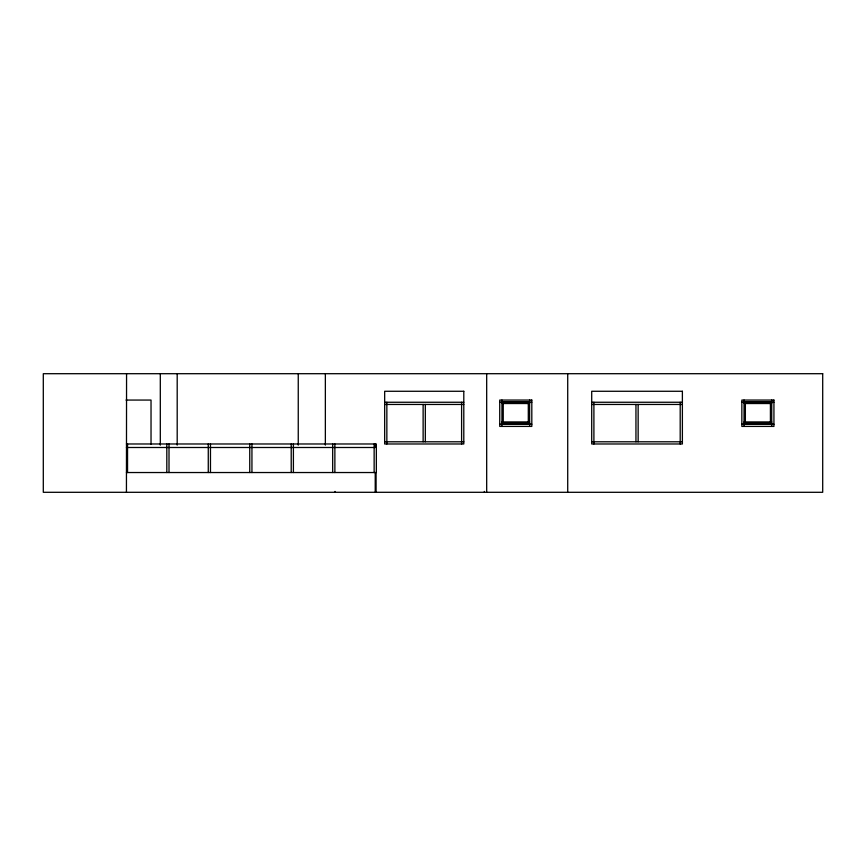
<?xml version="1.0" encoding="UTF-8"?>
<svg xmlns="http://www.w3.org/2000/svg" width="866" height="866" viewBox="0 0 866 866"><rect width="100%" height="100%" fill="white"/><g stroke="black" fill="none" stroke-linecap="round" stroke-linejoin="round"><path stroke-width="1.3" d="M126.003 400.06L151.03 400.06L151.03 444.171M501.934 401.976L529.624 401.976M744.046 401.976L771.736 401.976M384.666 402.257L463.797 402.257M499.736 402.257L531.811 402.257M591.705 402.257L682.386 402.257M741.848 402.257L773.933 402.257M501.934 403.253L529.624 403.253M744.046 403.253L771.736 403.253M503.243 403.524L528.303 403.524M745.366 403.524L770.415 403.524M384.666 404.454L463.797 404.454M591.705 404.454L682.386 404.454M501.934 421.926L529.624 421.926M744.046 421.926L771.736 421.926M501.934 423.193L529.624 423.193M744.046 423.193L771.736 423.193M501.934 423.745L529.624 423.745M744.046 423.745L771.736 423.745M499.736 424.21L531.811 424.21M741.848 424.21L773.933 424.21M384.666 441.79L463.797 441.79M591.705 441.79L682.386 441.79M126.436 443.977L376.342 443.977L376.342 472.533L126.436 472.533M126.436 447.495L375.227 447.495L375.227 443.977M771.736 400.06L771.736 426.408M770.415 401.976L770.415 423.745M745.366 401.976L745.366 423.745M744.046 400.06L744.046 426.408M680.2 402.257L680.2 443.977M638.145 404.454L638.145 441.79M635.947 404.454L635.947 441.79M593.903 402.257L593.903 443.977M567.717 373.701L567.717 492.299M529.624 400.06L529.624 426.408M528.303 401.976L528.303 423.745M503.243 401.976L503.243 423.745M501.934 400.06L501.934 426.408M486.681 373.701L486.681 492.299M484.354 491.423L484.354 492.299M461.6 402.257L461.6 443.977M425.325 404.454L425.325 441.79M423.128 404.454L423.128 441.79M386.853 402.257L386.853 443.977M376.082 472.533L376.082 492.299M375.227 472.533L375.227 492.299M374.144 443.977L374.144 472.533M335.012 491.423L335.012 492.299M334.871 443.977L334.871 472.533M332.674 443.977L332.674 472.533M325.356 373.701L325.356 445.124M298.25 373.701L298.25 445.124M293.401 443.977L293.401 472.533M291.214 443.977L291.214 472.533M251.941 443.977L251.941 472.533M249.744 443.977L249.744 472.533M210.47 443.977L210.47 472.533M208.273 443.977L208.273 472.533M177.194 373.701L177.194 445.124M169.011 443.977L169.011 472.533M166.813 443.977L166.813 472.533M160.307 373.701L160.307 445.124M127.54 443.977L127.54 472.533M126.566 373.701L126.436 492.299M822.7 373.701L43.3 373.701L43.3 492.299L822.7 492.299L822.7 373.701M463.797 391.27L384.666 391.27L384.666 443.977L463.797 443.977L463.797 391.27M682.386 391.27L591.705 391.27L591.705 443.977L682.386 443.977L682.386 391.27M531.811 400.06L499.736 400.06L499.736 426.408L531.811 426.408L531.811 400.06M773.933 400.06L741.848 400.06L741.848 426.408L773.933 426.408L773.933 400.06"/></g></svg>
